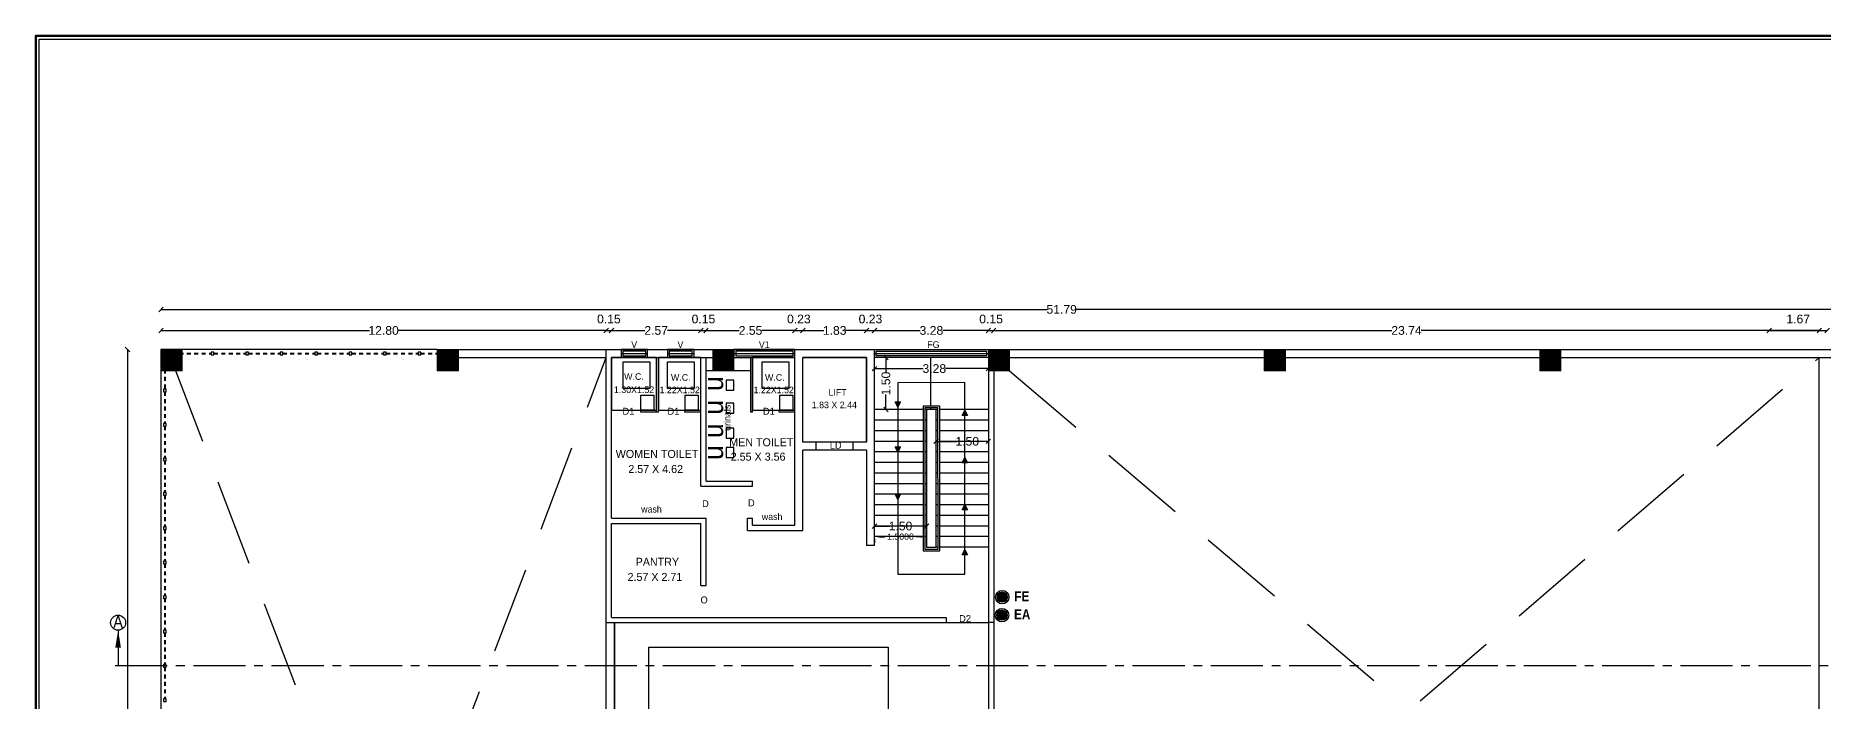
# Model space of a CAD drawing. Header units: metres. Extents: x 71870 to 72053, y 12512 to 13084.
# Drawn here: x 71907.3 to 71958.7, y 12898.6 to 12917.7 of the extents above; entities that cross this region are included whole.
import ezdxf

# ---------------------------------------------------------------- set-up
doc = ezdxf.new("R2010")
doc.units = ezdxf.units.M
doc.header["$MEASUREMENT"] = 0
for name, pattern in [('ACAD_ISO08W100', [36, 24, -3, 6, -3]), ('CENTER2', [1.125, 0.75, -0.125, 0.125, -0.125]), ('Dim Line', [0.375, 0.25, -0.125]), ('HIDDEN2', [0.1875, 0.125, -0.0625])]:
    doc.linetypes.add(name, pattern=pattern)
doc.layers.get('Defpoints').update_dxf_attribs({"color": 6, "lineweight": 0})
doc.layers.add('BLK_1_FLR_1_BLT_UP_AREA', color=52, linetype='Continuous', plot=False)
for name, color, linetype in [('BLK_1_FLR_1_EXIT_WIDTH_STAIR', 1, 'Continuous'), ('BLK_1_FLR_1_LIFT_1', 30, 'Continuous'), ('BLK_1_FLR_1_ROOM_1', 2, 'Continuous'), ('BLK_1_FLR_1_URINAL', 235, 'Continuous'), ('BLK_1_FLR_1_WASH', 55, 'Continuous'), ('BLK_1_FLR_1_WATER_CLOSET', 1, 'Continuous'), ('TOILET_VENTILATION', 6, 'Continuous')]:
    doc.layers.add(name, color=color, linetype=linetype)
doc.layers.add('BLK_1_FLR_1_ROOM_1_LIGHT_VENTILATION_1', color=2, linetype='Continuous', lineweight=0)
doc.layers.add('COL', color=1, linetype='Continuous', lineweight=18)
doc.styles.add('century Gothic', font='arial.ttf')
doc.styles.get("Standard").update_dxf_attribs({"font": 'arial.ttf'})
doc.styles.add('TITLE', font='GOTHIC.TTF')
doc.dimstyles.new('STAND', dxfattribs={"dimtxt": 0.25, "dimasz": 0.13, "dimexe": 0, "dimexo": 0, "dimgap": 0, "dimtad": 0, "dimzin": 0, "dimdsep": 46, "dimtxsty": 'century Gothic', "dimblk": 'OBLIQUE', "dimcen": 0.15, "dimse1": 1, "dimse2": 1, "dimclrd": 5, "dimclre": 7, "dimclrt": 5, "dimazin": 0, "dimtfac": 1, "dimtofl": 0, "dimtmove": 0, "dimatfit": 3, "dimfxl": 0, "dimtolj": 1, "dimtzin": 0, "dimlwd": -1, "dimlwe": -1, "dimarcsym": 0})
doc.dimstyles.get("Standard").update_dxf_attribs({"dimtxt": 0.18, "dimasz": 0.18, "dimexe": 0.18, "dimexo": 0.0625, "dimgap": 0.09, "dimtad": 0, "dimtih": 1, "dimtoh": 1, "dimdec": 4, "dimzin": 0, "dimdsep": 46, "dimtxsty": 'Standard', "dimcen": 0.09, "dimadec": 0, "dimazin": 0, "dimtfac": 1, "dimtdec": 4, "dimtofl": 0, "dimtmove": 0, "dimatfit": 3, "dimfxl": 0, "dimtolj": 1, "dimtzin": 0, "dimarcsym": 0})

# ---------------------------------------------------------------- blocks, each defined once
blk = doc.blocks.new('*U3')
at = {"layer": 'COL'}
h = blk.add_hatch(color=8, dxfattribs=at)
h.dxf.hatch_style = 1
h.paths.add_polyline_path([(2704.9, 761), (2704.9, 737), (2680.9, 737), (2680.9, 761)])
at = {"layer": 'COL', "ltscale": 0.02}
blk.add_lwpolyline([(2704.9, 761), (2704.9, 737), (2680.9, 737), (2680.9, 761)], close=True, dxfattribs=at)
blk = doc.blocks.new('_Oblique')
at = {"color": 0, "linetype": 'ByBlock', "lineweight": -2}
blk.add_line((-0.5, -0.5), (0.5, 0.5), dxfattribs=at)
blk = doc.blocks.new('*D54')
at = {"color": 5}
for p, q in [((71933.229, 12906.038), (71933.808, 12906.038)), ((71934.729, 12906.038), (71934.433, 12906.038))]:
    blk.add_line(p, q, dxfattribs=at)
at = {"layer": 'Defpoints', "color": 0, "lineweight": 25}
for p in [(71933.229, 12906.038), (71934.729, 12906.038), (71934.729, 12906.038)]:
    blk.add_point(p, dxfattribs=at)
at = {"color": 5, "xscale": 0.13, "yscale": 0.13, "zscale": 0.13, "rotation": 180}
blk.add_blockref('_Oblique', (71933.229, 12906.038), dxfattribs=at)
at = {"color": 5, "xscale": 0.13, "yscale": 0.13, "zscale": 0.13}
blk.add_blockref('_Oblique', (71934.729, 12906.038), dxfattribs=at)
at = {"color": 5, "insert": (71934.121, 12906.038), "char_height": 0.25, "attachment_point": 5, "style": 'century Gothic'}
blk.add_mtext('\\A1;1.50', dxfattribs=at)
blk = doc.blocks.new('*D55')
at = {"color": 5}
for p, q in [((71931.452, 12903.599), (71931.89, 12903.599)), ((71932.952, 12903.599), (71932.515, 12903.599))]:
    blk.add_line(p, q, dxfattribs=at)
at = {"layer": 'Defpoints', "color": 0, "lineweight": 25}
for p in [(71931.452, 12903.599), (71932.952, 12903.599), (71932.952, 12903.599)]:
    blk.add_point(p, dxfattribs=at)
at = {"color": 5, "xscale": 0.13, "yscale": 0.13, "zscale": 0.13, "rotation": 180}
blk.add_blockref('_Oblique', (71931.452, 12903.599), dxfattribs=at)
at = {"color": 5, "xscale": 0.13, "yscale": 0.13, "zscale": 0.13}
blk.add_blockref('_Oblique', (71932.952, 12903.599), dxfattribs=at)
at = {"color": 5, "insert": (71932.202, 12903.599), "char_height": 0.25, "attachment_point": 5, "style": 'century Gothic'}
blk.add_mtext('\\A1;1.50', dxfattribs=at)
blk = doc.blocks.new('*D56')
at = {"color": 5}
for p, q in [((71931.783, 12908.452), (71931.783, 12908.014)), ((71931.783, 12906.952), (71931.783, 12907.389))]:
    blk.add_line(p, q, dxfattribs=at)
at = {"layer": 'Defpoints', "color": 0, "lineweight": 25}
for p in [(71931.783, 12908.452), (71931.783, 12908.452), (71931.783, 12906.952)]:
    blk.add_point(p, dxfattribs=at)
at = {"color": 5, "xscale": 0.13, "yscale": 0.13, "zscale": 0.13}
for p, rotation in [((71931.783, 12908.452), 90), ((71931.783, 12906.952), 270)]:
    blk.add_blockref('_Oblique', p, dxfattribs=dict(at, rotation=rotation))
at = {"color": 5, "insert": (71931.783, 12907.702), "char_height": 0.25, "attachment_point": 5, "rotation": 90, "style": 'century Gothic'}
blk.add_mtext('\\A1;1.50', dxfattribs=at)
blk = doc.blocks.new('*D57')
at = {"color": 5}
for p, q in [((71931.452, 12908.131), (71932.849, 12908.131)), ((71934.729, 12908.131), (71933.499, 12908.131))]:
    blk.add_line(p, q, dxfattribs=at)
at = {"layer": 'Defpoints', "color": 0, "lineweight": 25}
for p in [(71931.452, 12908.135), (71934.729, 12908.131), (71934.729, 12908.071)]:
    blk.add_point(p, dxfattribs=at)
at = {"color": 5, "xscale": 0.13, "yscale": 0.13, "zscale": 0.13, "rotation": 180}
blk.add_blockref('_Oblique', (71931.452, 12908.131), dxfattribs=at)
at = {"color": 5, "xscale": 0.13, "yscale": 0.13, "zscale": 0.13}
blk.add_blockref('_Oblique', (71934.729, 12908.131), dxfattribs=at)
at = {"color": 5, "insert": (71933.174, 12908.131), "char_height": 0.25, "attachment_point": 5, "style": 'century Gothic'}
blk.add_mtext('\\A1;3.28', dxfattribs=at)
blk = doc.blocks.new('*D63')
at = {"color": 5}
for p, q in [((71910.94, 12909.228), (71916.932, 12909.228)), ((71923.742, 12909.228), (71917.751, 12909.228))]:
    blk.add_line(p, q, dxfattribs=at)
at = {"layer": 'Defpoints', "color": 0, "lineweight": 25}
for p in [(71923.742, 12909.228), (71910.94, 12908.681), (71923.742, 12908.452)]:
    blk.add_point(p, dxfattribs=at)
at = {"color": 5, "xscale": 0.13, "yscale": 0.13, "zscale": 0.13, "rotation": 180}
blk.add_blockref('_Oblique', (71910.94, 12909.228), dxfattribs=at)
at = {"color": 5, "xscale": 0.13, "yscale": 0.13, "zscale": 0.13}
blk.add_blockref('_Oblique', (71923.742, 12909.228), dxfattribs=at)
at = {"color": 5, "insert": (71917.341, 12909.228), "char_height": 0.25, "attachment_point": 5, "style": 'century Gothic'}
blk.add_mtext('\\A1;12.80', dxfattribs=at)
blk = doc.blocks.new('*D64')
at = {"color": 5}
blk.add_line((71923.742, 12909.228), (71923.894, 12909.228), dxfattribs=at)
at = {"layer": 'Defpoints', "color": 0, "lineweight": 25}
for p in [(71923.894, 12909.228), (71923.742, 12908.452), (71923.894, 12908.452)]:
    blk.add_point(p, dxfattribs=at)
at = {"color": 5, "xscale": 0.13, "yscale": 0.13, "zscale": 0.13, "rotation": 180}
blk.add_blockref('_Oblique', (71923.742, 12909.228), dxfattribs=at)
at = {"color": 5, "xscale": 0.13, "yscale": 0.13, "zscale": 0.13}
blk.add_blockref('_Oblique', (71923.894, 12909.228), dxfattribs=at)
at = {"color": 5, "insert": (71923.818, 12909.558), "char_height": 0.25, "attachment_point": 5, "style": 'century Gothic'}
blk.add_mtext('\\A1;0.15', dxfattribs=at)
blk = doc.blocks.new('*D65')
at = {"color": 5}
for p, q in [((71923.894, 12909.228), (71924.85, 12909.228)), ((71926.46, 12909.228), (71925.504, 12909.228))]:
    blk.add_line(p, q, dxfattribs=at)
at = {"layer": 'Defpoints', "color": 0, "lineweight": 25}
for p in [(71926.46, 12909.228), (71923.894, 12908.452), (71926.46, 12908.452)]:
    blk.add_point(p, dxfattribs=at)
at = {"color": 5, "xscale": 0.13, "yscale": 0.13, "zscale": 0.13, "rotation": 180}
blk.add_blockref('_Oblique', (71923.894, 12909.228), dxfattribs=at)
at = {"color": 5, "xscale": 0.13, "yscale": 0.13, "zscale": 0.13}
blk.add_blockref('_Oblique', (71926.46, 12909.228), dxfattribs=at)
at = {"color": 5, "insert": (71925.177, 12909.228), "char_height": 0.25, "attachment_point": 5, "style": 'century Gothic'}
blk.add_mtext('\\A1;2.57', dxfattribs=at)
blk = doc.blocks.new('*D66')
at = {"color": 5}
blk.add_line((71926.46, 12909.228), (71926.612, 12909.228), dxfattribs=at)
at = {"layer": 'Defpoints', "color": 0, "lineweight": 25}
for p in [(71926.612, 12909.228), (71926.46, 12908.452), (71926.612, 12908.452)]:
    blk.add_point(p, dxfattribs=at)
at = {"color": 5, "xscale": 0.13, "yscale": 0.13, "zscale": 0.13, "rotation": 180}
blk.add_blockref('_Oblique', (71926.46, 12909.228), dxfattribs=at)
at = {"color": 5, "xscale": 0.13, "yscale": 0.13, "zscale": 0.13}
blk.add_blockref('_Oblique', (71926.612, 12909.228), dxfattribs=at)
at = {"color": 5, "insert": (71926.536, 12909.558), "char_height": 0.25, "attachment_point": 5, "style": 'century Gothic'}
blk.add_mtext('\\A1;0.15', dxfattribs=at)
blk = doc.blocks.new('*D67')
at = {"color": 5}
for p, q in [((71926.612, 12909.228), (71927.561, 12909.228)), ((71929.166, 12909.228), (71928.217, 12909.228))]:
    blk.add_line(p, q, dxfattribs=at)
at = {"layer": 'Defpoints', "color": 0, "lineweight": 25}
for p in [(71929.166, 12909.228), (71926.612, 12908.452), (71929.166, 12908.452)]:
    blk.add_point(p, dxfattribs=at)
at = {"color": 5, "xscale": 0.13, "yscale": 0.13, "zscale": 0.13, "rotation": 180}
blk.add_blockref('_Oblique', (71926.612, 12909.228), dxfattribs=at)
at = {"color": 5, "xscale": 0.13, "yscale": 0.13, "zscale": 0.13}
blk.add_blockref('_Oblique', (71929.166, 12909.228), dxfattribs=at)
at = {"color": 5, "insert": (71927.889, 12909.228), "char_height": 0.25, "attachment_point": 5, "style": 'century Gothic'}
blk.add_mtext('\\A1;2.55', dxfattribs=at)
blk = doc.blocks.new('*D68')
at = {"color": 5}
blk.add_line((71929.166, 12909.228), (71929.395, 12909.228), dxfattribs=at)
at = {"layer": 'Defpoints', "color": 0, "lineweight": 25}
for p in [(71929.395, 12909.228), (71929.166, 12908.452), (71929.395, 12908.452)]:
    blk.add_point(p, dxfattribs=at)
at = {"color": 5, "xscale": 0.13, "yscale": 0.13, "zscale": 0.13, "rotation": 180}
blk.add_blockref('_Oblique', (71929.166, 12909.228), dxfattribs=at)
at = {"color": 5, "xscale": 0.13, "yscale": 0.13, "zscale": 0.13}
blk.add_blockref('_Oblique', (71929.395, 12909.228), dxfattribs=at)
at = {"color": 5, "insert": (71929.28, 12909.558), "char_height": 0.25, "attachment_point": 5, "style": 'century Gothic'}
blk.add_mtext('\\A1;0.23', dxfattribs=at)
blk = doc.blocks.new('*D69')
at = {"color": 5}
for p, q in [((71929.395, 12909.228), (71929.996, 12909.228)), ((71931.224, 12909.228), (71930.622, 12909.228))]:
    blk.add_line(p, q, dxfattribs=at)
at = {"layer": 'Defpoints', "color": 0, "lineweight": 25}
for p in [(71931.224, 12909.228), (71929.395, 12908.452), (71931.224, 12908.452)]:
    blk.add_point(p, dxfattribs=at)
at = {"color": 5, "xscale": 0.13, "yscale": 0.13, "zscale": 0.13, "rotation": 180}
blk.add_blockref('_Oblique', (71929.395, 12909.228), dxfattribs=at)
at = {"color": 5, "xscale": 0.13, "yscale": 0.13, "zscale": 0.13}
blk.add_blockref('_Oblique', (71931.224, 12909.228), dxfattribs=at)
at = {"color": 5, "insert": (71930.309, 12909.228), "char_height": 0.25, "attachment_point": 5, "style": 'century Gothic'}
blk.add_mtext('\\A1;1.83', dxfattribs=at)
blk = doc.blocks.new('*D70')
at = {"color": 5}
blk.add_line((71931.224, 12909.228), (71931.452, 12909.228), dxfattribs=at)
at = {"layer": 'Defpoints', "color": 0, "lineweight": 25}
for p in [(71931.452, 12909.228), (71931.224, 12908.452), (71931.452, 12908.452)]:
    blk.add_point(p, dxfattribs=at)
at = {"color": 5, "xscale": 0.13, "yscale": 0.13, "zscale": 0.13, "rotation": 180}
blk.add_blockref('_Oblique', (71931.224, 12909.228), dxfattribs=at)
at = {"color": 5, "xscale": 0.13, "yscale": 0.13, "zscale": 0.13}
blk.add_blockref('_Oblique', (71931.452, 12909.228), dxfattribs=at)
at = {"color": 5, "insert": (71931.338, 12909.558), "char_height": 0.25, "attachment_point": 5, "style": 'century Gothic'}
blk.add_mtext('\\A1;0.23', dxfattribs=at)
blk = doc.blocks.new('*D71')
at = {"color": 5}
for p, q in [((71931.452, 12909.228), (71932.766, 12909.228)), ((71934.729, 12909.228), (71933.415, 12909.228))]:
    blk.add_line(p, q, dxfattribs=at)
at = {"layer": 'Defpoints', "color": 0, "lineweight": 25}
for p in [(71934.729, 12909.228), (71934.729, 12908.681), (71931.452, 12908.452)]:
    blk.add_point(p, dxfattribs=at)
at = {"color": 5, "xscale": 0.13, "yscale": 0.13, "zscale": 0.13, "rotation": 180}
blk.add_blockref('_Oblique', (71931.452, 12909.228), dxfattribs=at)
at = {"color": 5, "xscale": 0.13, "yscale": 0.13, "zscale": 0.13}
blk.add_blockref('_Oblique', (71934.729, 12909.228), dxfattribs=at)
at = {"color": 5, "insert": (71933.09, 12909.228), "char_height": 0.25, "attachment_point": 5, "style": 'century Gothic'}
blk.add_mtext('\\A1;3.28', dxfattribs=at)
blk = doc.blocks.new('*D72')
at = {"color": 5}
blk.add_line((71934.729, 12909.228), (71934.881, 12909.228), dxfattribs=at)
at = {"layer": 'Defpoints', "color": 0, "lineweight": 25}
for p in [(71934.881, 12909.228), (71934.729, 12908.681), (71934.881, 12908.071)]:
    blk.add_point(p, dxfattribs=at)
at = {"color": 5, "xscale": 0.13, "yscale": 0.13, "zscale": 0.13, "rotation": 180}
blk.add_blockref('_Oblique', (71934.729, 12909.228), dxfattribs=at)
at = {"color": 5, "xscale": 0.13, "yscale": 0.13, "zscale": 0.13}
blk.add_blockref('_Oblique', (71934.881, 12909.228), dxfattribs=at)
at = {"color": 5, "insert": (71934.805, 12909.558), "char_height": 0.25, "attachment_point": 5, "style": 'century Gothic'}
blk.add_mtext('\\A1;0.15', dxfattribs=at)
blk = doc.blocks.new('*D73')
at = {"color": 5}
for p, q in [((71934.881, 12909.228), (71946.325, 12909.228)), ((71958.616, 12909.228), (71947.172, 12909.228))]:
    blk.add_line(p, q, dxfattribs=at)
at = {"layer": 'Defpoints', "color": 0, "lineweight": 25}
for p in [(71958.616, 12909.228), (71958.616, 12908.452), (71934.881, 12908.071)]:
    blk.add_point(p, dxfattribs=at)
at = {"color": 5, "xscale": 0.13, "yscale": 0.13, "zscale": 0.13, "rotation": 180}
blk.add_blockref('_Oblique', (71934.881, 12909.228), dxfattribs=at)
at = {"color": 5, "xscale": 0.13, "yscale": 0.13, "zscale": 0.13}
blk.add_blockref('_Oblique', (71958.616, 12909.228), dxfattribs=at)
at = {"color": 5, "insert": (71946.749, 12909.228), "char_height": 0.25, "attachment_point": 5, "style": 'century Gothic'}
blk.add_mtext('\\A1;23.74', dxfattribs=at)
blk = doc.blocks.new('*D74')
at = {"color": 5}
blk.add_line((71957.176, 12909.228), (71958.845, 12909.228), dxfattribs=at)
at = {"layer": 'Defpoints', "color": 0, "lineweight": 25}
for p in [(71958.845, 12909.228), (71957.176, 12908.452), (71958.845, 12908.452)]:
    blk.add_point(p, dxfattribs=at)
at = {"color": 5, "xscale": 0.13, "yscale": 0.13, "zscale": 0.13, "rotation": 180}
blk.add_blockref('_Oblique', (71957.176, 12909.228), dxfattribs=at)
at = {"color": 5, "xscale": 0.13, "yscale": 0.13, "zscale": 0.13}
blk.add_blockref('_Oblique', (71958.845, 12909.228), dxfattribs=at)
at = {"color": 5, "insert": (71958.011, 12909.558), "char_height": 0.25, "attachment_point": 5, "style": 'century Gothic'}
blk.add_mtext('\\A1;1.67', dxfattribs=at)
blk = doc.blocks.new('*D77')
at = {"color": 5}
for p, q in [((71910.94, 12909.834), (71936.414, 12909.834)), ((71962.731, 12909.834), (71937.258, 12909.834))]:
    blk.add_line(p, q, dxfattribs=at)
at = {"layer": 'Defpoints', "color": 0, "lineweight": 25}
for p in [(71962.731, 12909.834), (71910.94, 12908.681), (71962.731, 12908.681)]:
    blk.add_point(p, dxfattribs=at)
at = {"color": 5, "xscale": 0.13, "yscale": 0.13, "zscale": 0.13, "rotation": 180}
blk.add_blockref('_Oblique', (71910.94, 12909.834), dxfattribs=at)
at = {"color": 5, "xscale": 0.13, "yscale": 0.13, "zscale": 0.13}
blk.add_blockref('_Oblique', (71962.731, 12909.834), dxfattribs=at)
at = {"color": 5, "insert": (71936.836, 12909.834), "char_height": 0.25, "attachment_point": 5, "style": 'century Gothic'}
blk.add_mtext('\\A1;51.79', dxfattribs=at)
blk = doc.blocks.new('*D78')
at = {"color": 5}
for p, q in [((71909.977, 12908.681), (71909.977, 12892.338)), ((71909.977, 12875.153), (71909.977, 12891.495))]:
    blk.add_line(p, q, dxfattribs=at)
at = {"layer": 'Defpoints', "color": 0, "lineweight": 25}
for p in [(71909.977, 12908.681), (71910.94, 12908.681), (71910.94, 12875.153)]:
    blk.add_point(p, dxfattribs=at)
at = {"color": 5, "xscale": 0.13, "yscale": 0.13, "zscale": 0.13}
for p, rotation in [((71909.977, 12908.681), 90), ((71909.977, 12875.153), 270)]:
    blk.add_blockref('_Oblique', p, dxfattribs=dict(at, rotation=rotation))
at = {"color": 5, "lineweight": 25, "insert": (71909.977, 12891.917), "char_height": 0.25, "attachment_point": 5, "rotation": 90, "style": 'century Gothic'}
blk.add_mtext('\\A1;33.53', dxfattribs=at)
blk = doc.blocks.new('*D302')
at = {"layer": 'BLK_1_FLR_1_EXIT_WIDTH_STAIR', "color": 0, "lineweight": -2}
for p, q in [((71931.452, 12903.232), (71931.452, 12903.114)), ((71931.632, 12903.294), (71931.747, 12903.294)), ((71932.772, 12903.294), (71932.657, 12903.294)), ((71932.952, 12903.232), (71932.952, 12903.114))]:
    blk.add_line(p, q, dxfattribs=at)
at = {"layer": 'BLK_1_FLR_1_EXIT_WIDTH_STAIR', "color": 0, "lineweight": 25}
for points in [[(71931.632, 12903.324), (71931.632, 12903.264), (71931.452, 12903.294)], [(71932.772, 12903.324), (71932.772, 12903.264), (71932.952, 12903.294)]]:
    blk.add_solid(points, dxfattribs=at)
at = {"layer": 'Defpoints', "color": 0, "lineweight": 25}
for p in [(71931.452, 12903.294), (71932.952, 12903.294), (71932.952, 12903.294)]:
    blk.add_point(p, dxfattribs=at)
at = {"layer": 'BLK_1_FLR_1_EXIT_WIDTH_STAIR', "color": 0, "insert": (71932.202, 12903.294), "char_height": 0.18, "attachment_point": 5}
blk.add_mtext('\\A1;1.5000', dxfattribs=at)

msp = doc.modelspace()

# ---------------------------------------------------------------- hatches: boundary and pattern name
h = msp.add_hatch(color=252)
h.dxf.hatch_style = 1
h.paths.add_polyline_path([(71932.04923, 12907.17469), (71932.20163, 12907.17469), (71932.12543, 12907.02229)])
h = msp.add_hatch(color=252)
h.dxf.hatch_style = 1
h.paths.add_polyline_path([(71934.13187, 12906.77996), (71933.97947, 12906.77996), (71934.05567, 12906.93236)])
h = msp.add_hatch(color=252)
h.dxf.hatch_style = 1
h.paths.add_polyline_path([(71932.04923, 12905.87929), (71932.20163, 12905.87929), (71932.12543, 12905.72689)])
h = msp.add_hatch(color=252)
h.dxf.hatch_style = 1
h.paths.add_polyline_path([(71934.13169, 12905.42141), (71933.97929, 12905.42141), (71934.05549, 12905.57381)])
h = msp.add_hatch(color=252)
h.dxf.hatch_style = 1
h.paths.add_polyline_path([(71932.04923, 12904.52039), (71932.20163, 12904.52039), (71932.12543, 12904.36799)])
h = msp.add_hatch(color=252)
h.dxf.hatch_style = 1
h.paths.add_polyline_path([(71934.13169, 12904.06251), (71933.97929, 12904.06251), (71934.05549, 12904.21491)])
h = msp.add_hatch(color=252)
h.dxf.hatch_style = 1
h.paths.add_polyline_path([(71934.13169, 12902.76711), (71933.97929, 12902.76711), (71934.05549, 12902.91951)])
at = {"lineweight": 25}
h = msp.add_hatch(color=33, dxfattribs=at)
h.dxf.hatch_style = 1
h.paths.add_polyline_path([(71935.27495, 12901.55379, 1), (71934.97774, 12901.55379, 1)])
h = msp.add_hatch(color=33, dxfattribs=at)
h.dxf.hatch_style = 1
h.paths.add_polyline_path([(71935.26809, 12901.03581, 1), (71934.97088, 12901.03581, 1)])

# ---------------------------------------------------------------- linework, layer by layer
at = {"ltscale": 100}
for p, q in [((71918.88282, 12908.68061), (71910.94044, 12908.68061)), ((71910.94044, 12908.68061), (71910.94044, 12875.15264)), ((71933.06974, 12907.05362), (71933.06972, 12908.45197)), ((71932.85056, 12906.95197), (71931.45215, 12906.95195)), ((71932.85056, 12906.64717), (71931.45215, 12906.64715)), ((71932.95216, 12906.95197), (71932.90136, 12906.95197)), ((71932.95216, 12906.64717), (71932.90136, 12906.64717)), ((71933.06974, 12906.952), (71933.06974, 12907.00282)), ((71933.27965, 12906.95198), (71933.22885, 12906.95197)), ((71933.27968, 12906.64718), (71933.22888, 12906.64717)), ((71934.72885, 12906.952), (71933.33045, 12906.95198)), ((71934.72885, 12906.6472), (71933.33048, 12906.64718)), ((71932.85056, 12906.34237), (71931.45215, 12906.34235)), ((71932.95216, 12906.34237), (71932.90136, 12906.34237)), ((71933.27971, 12906.34238), (71933.22891, 12906.34237)), ((71934.72885, 12906.3424), (71933.33051, 12906.34238)), ((71930.84468, 12905.78496), (71929.77359, 12905.78496)), ((71932.85056, 12906.03757), (71931.45215, 12906.03755)), ((71932.85055, 12905.73277), (71931.45215, 12905.73275)), ((71932.95215, 12905.73277), (71932.90135, 12905.73277)), ((71932.95216, 12906.03757), (71932.90136, 12906.03757)), ((71933.27974, 12906.03758), (71933.22894, 12906.03757)), ((71933.27978, 12905.73278), (71933.22898, 12905.73277)), ((71934.72885, 12906.0376), (71933.33054, 12906.03758)), ((71934.72885, 12905.7328), (71933.33058, 12905.73278)), ((71932.85055, 12905.42797), (71931.45215, 12905.42795)), ((71932.85055, 12905.12317), (71931.45215, 12905.12315)), ((71932.95215, 12905.42797), (71932.90135, 12905.42797)), ((71932.95215, 12905.12317), (71932.90135, 12905.12317)), ((71933.27981, 12905.42798), (71933.22901, 12905.42797)), ((71933.27984, 12905.12318), (71933.22904, 12905.12317)), ((71934.72885, 12905.428), (71933.33061, 12905.42798)), ((71934.72885, 12905.1232), (71933.33064, 12905.12318)), ((71932.85055, 12904.81837), (71931.45215, 12904.81835)), ((71932.85055, 12904.51357), (71931.45215, 12904.51355)), ((71932.95215, 12904.81837), (71932.90135, 12904.81837)), ((71932.95215, 12904.51357), (71932.90135, 12904.51357)), ((71933.27987, 12904.81838), (71933.22907, 12904.81837)), ((71933.27991, 12904.51358), (71933.22911, 12904.51357)), ((71934.72885, 12904.8184), (71933.33067, 12904.81838)), ((71934.72885, 12904.5136), (71933.33071, 12904.51358)), ((71932.85055, 12904.20877), (71931.45215, 12904.20875)), ((71932.95215, 12904.20877), (71932.90135, 12904.20877)), ((71933.27994, 12904.20878), (71933.22914, 12904.20877)), ((71934.72885, 12904.2088), (71933.33074, 12904.20878)), ((71932.85055, 12903.90397), (71931.45215, 12903.90395)), ((71932.85055, 12903.59917), (71931.45215, 12903.59915)), ((71932.95215, 12903.90397), (71932.90135, 12903.90397)), ((71932.95215, 12903.59917), (71932.90135, 12903.59917)), ((71933.27997, 12903.90398), (71933.22917, 12903.90397)), ((71933.28, 12903.59918), (71933.2292, 12903.59917)), ((71934.72885, 12903.904), (71933.33077, 12903.90398)), ((71934.72885, 12903.5992), (71933.3308, 12903.59918)), ((71932.85055, 12903.29437), (71931.45215, 12903.29435)), ((71932.95215, 12903.29437), (71932.90135, 12903.29437)), ((71933.28004, 12903.29438), (71933.22924, 12903.29437)), ((71933.28007, 12902.98958), (71933.22927, 12902.98957)), ((71934.72885, 12903.2944), (71933.33084, 12903.29438)), ((71934.72886, 12902.9896), (71933.33087, 12902.98958))]:
    msp.add_line(p, q, dxfattribs=at)
for p, q in [((71919.49242, 12908.68061), (71968.47143, 12908.68057)), ((71923.74204, 12900.8193), (71923.74204, 12908.68061)), ((71919.49242, 12908.45201), (71923.74204, 12908.45201)), ((71923.74204, 12875.15264), (71923.74204, 12908.45201)), ((71923.89444, 12908.45201), (71926.80398, 12908.45198)), ((71923.89444, 12903.8292), (71923.89444, 12908.45201)), ((71925.18984, 12906.87722), (71925.18984, 12908.45201)), ((71925.24064, 12906.87722), (71925.24064, 12908.45201)), ((71926.45984, 12904.74358), (71926.45984, 12908.45201)), ((71926.61224, 12904.89598), (71926.61224, 12908.45201)), ((71927.41358, 12908.45198), (71929.16614, 12908.45196)), ((71927.89614, 12906.87717), (71927.89614, 12908.45196)), ((71927.94694, 12906.87717), (71927.94694, 12908.45196)), ((71929.16614, 12903.62599), (71929.16614, 12908.45196)), ((71929.39474, 12906.01356), (71929.39474, 12908.45196)), ((71931.22355, 12908.45196), (71929.39474, 12908.45196)), ((71931.22355, 12906.01356), (71931.22355, 12908.45196)), ((71934.72877, 12908.45203), (71931.45215, 12908.45198)), ((71931.45216, 12903.04178), (71931.45215, 12908.45198)), ((71935.33837, 12908.452), (71968.47143, 12908.45197)), ((71958.61624, 12875.38123), (71958.61624, 12908.45198)), ((71926.61224, 12908.07702), (71927.89614, 12908.07702)), ((71934.72874, 12908.071), (71934.72949, 12900.8193)), ((71934.72874, 12908.071), (71934.73084, 12887.76971)), ((71934.88114, 12908.07102), (71934.88189, 12900.8193)), ((71934.88114, 12908.07102), (71934.88322, 12887.99831)), ((71925.18984, 12906.92802), (71924.73264, 12906.92802)), ((71924.73264, 12906.87722), (71924.73264, 12906.92802)), ((71925.18984, 12906.87722), (71924.73264, 12906.87722)), ((71925.24064, 12906.87722), (71925.18984, 12906.87722)), ((71926.45984, 12906.92802), (71926.00264, 12906.92802)), ((71926.00264, 12906.87722), (71926.00264, 12906.92802)), ((71926.45984, 12906.87722), (71926.00264, 12906.87722)), ((71927.94694, 12906.87717), (71927.89614, 12906.87717)), ((71929.16614, 12906.92797), (71928.70894, 12906.92797)), ((71928.70894, 12906.87717), (71928.70894, 12906.92797)), ((71929.16614, 12906.87717), (71928.70894, 12906.87717)), ((71931.22354, 12906.62313), (71931.22354, 12906.01356)), ((71929.77359, 12906.01356), (71929.39474, 12906.01356)), ((71929.39474, 12903.47359), (71929.39474, 12905.78496)), ((71931.22355, 12905.78496), (71929.39474, 12905.78496)), ((71929.77359, 12905.78496), (71929.39474, 12905.78496)), ((71929.61907, 12905.78495), (71929.61905, 12905.78495)), ((71929.61907, 12905.78496), (71929.61907, 12905.78495)), ((71929.77359, 12905.78496), (71929.77359, 12906.01356)), ((71931.22355, 12906.01356), (71930.84468, 12906.01356)), ((71930.84468, 12905.78496), (71930.84468, 12906.01356)), ((71931.22355, 12905.78496), (71930.84468, 12905.78496)), ((71931.22354, 12905.78496), (71931.22356, 12903.04178)), ((71926.45984, 12904.74358), (71927.94696, 12904.74357)), ((71926.56554, 12904.7436), (71926.71794, 12904.7436)), ((71926.61224, 12904.89598), (71927.94695, 12904.89597)), ((71927.94696, 12904.74357), (71927.94695, 12904.89597)), ((71923.89444, 12903.8292), (71926.61224, 12903.8292)), ((71923.89444, 12900.9717), (71923.89444, 12903.6768)), ((71923.89444, 12903.6768), (71926.45984, 12903.6768)), ((71926.45984, 12901.8861), (71926.45984, 12903.6768)), ((71926.61224, 12901.8861), (71926.61224, 12903.8292)), ((71927.79886, 12903.82915), (71927.95126, 12903.82915)), ((71927.79886, 12903.47359), (71927.79886, 12903.82915)), ((71927.95126, 12903.62599), (71927.95126, 12903.82915)), ((71927.95126, 12903.62599), (71929.16614, 12903.62599)), ((71927.79886, 12903.47359), (71929.39474, 12903.47359)), ((71931.45216, 12903.04178), (71931.22356, 12903.04178)), ((71926.45984, 12901.8861), (71926.61224, 12901.8861)), ((71923.89444, 12900.9717), (71933.51027, 12900.9717)), ((71933.51027, 12900.9717), (71933.51029, 12900.81917)), ((71923.74204, 12900.8193), (71933.51029, 12900.8193)), ((71923.97491, 12900.8193), (71923.97491, 12875.45745)), ((71934.88189, 12900.8193), (71934.72949, 12900.81928))]:
    msp.add_line(p, q)
at = {"linetype": 'HIDDEN2', "ltscale": 0.9}
for p, q in [((71911.04204, 12908.52821), (71911.04204, 12907.53761)), ((71911.06109, 12908.52821), (71911.06109, 12907.53761)), ((71911.39764, 12908.57266), (71911.09284, 12908.57266)), ((71911.39764, 12908.55361), (71911.09284, 12908.55361)), ((71911.47397, 12908.57266), (71912.38837, 12908.57266)), ((71911.47397, 12908.55361), (71912.38837, 12908.55361)), ((71912.46457, 12908.57266), (71913.37897, 12908.57266)), ((71912.46457, 12908.55361), (71913.37897, 12908.55361)), ((71913.45517, 12908.57266), (71914.36957, 12908.57266)), ((71913.45517, 12908.55361), (71914.36957, 12908.55361)), ((71914.44577, 12908.57266), (71915.36017, 12908.57266)), ((71914.44577, 12908.55361), (71915.36017, 12908.55361)), ((71915.43637, 12908.57266), (71916.35077, 12908.57266)), ((71915.43637, 12908.55361), (71916.35077, 12908.55361)), ((71916.42697, 12908.57266), (71917.34137, 12908.57266)), ((71916.42697, 12908.55361), (71917.34137, 12908.55361)), ((71917.41757, 12908.57266), (71918.33197, 12908.57266)), ((71917.41757, 12908.55361), (71918.33197, 12908.55361)), ((71918.40817, 12908.57266), (71918.88282, 12908.57266)), ((71918.40817, 12908.55361), (71918.88282, 12908.55361)), ((71911.04204, 12907.46141), (71911.04204, 12906.54701)), ((71911.06109, 12907.46141), (71911.06109, 12906.54701)), ((71911.04204, 12906.47081), (71911.04204, 12905.55641)), ((71911.06109, 12906.47081), (71911.06109, 12905.55641)), ((71911.04204, 12905.48021), (71911.04204, 12904.56581)), ((71911.06109, 12905.48021), (71911.06109, 12904.56581)), ((71911.04204, 12904.48961), (71911.04204, 12903.57521)), ((71911.06109, 12904.48961), (71911.06109, 12903.57521)), ((71911.04204, 12903.49901), (71911.04204, 12902.58461)), ((71911.06109, 12903.49901), (71911.06109, 12902.58461)), ((71911.04204, 12902.50841), (71911.04204, 12901.59401)), ((71911.06109, 12902.50841), (71911.06109, 12901.59401)), ((71911.04204, 12901.51781), (71911.04204, 12900.60341)), ((71911.06109, 12901.51781), (71911.06109, 12900.60341)), ((71911.04204, 12900.52721), (71911.04204, 12899.61281)), ((71911.06109, 12900.52721), (71911.06109, 12899.61281)), ((71911.04204, 12899.53661), (71911.04204, 12898.62221)), ((71911.06109, 12899.53661), (71911.06109, 12898.62221))]:
    msp.add_line(p, q, dxfattribs=at)
at = {"lineweight": 80}
msp.add_lwpolyline([(71907.3407, 12861.85422), (71907.3407, 12917.71248), (71986.22983, 12917.71248), (71986.22983, 12861.85422)], close=True, dxfattribs=at)
at = {"lineweight": 25}
msp.add_lwpolyline([(71907.44086, 12861.95438), (71907.44086, 12917.61232), (71986.12966, 12917.61232), (71986.12966, 12861.95438)], close=True, dxfattribs=at)
at = {"color": 6}
for points in [[(71924.9316, 12908.45197), (71924.9316, 12908.68058), (71924.1696, 12908.68058), (71924.1696, 12908.45198)], [(71924.8816, 12908.50197), (71924.8816, 12908.63058), (71924.2196, 12908.63058), (71924.2196, 12908.50198)], [(71926.26665, 12908.45196), (71926.26665, 12908.68057), (71925.50465, 12908.68057), (71925.50465, 12908.45197)], [(71926.21665, 12908.50196), (71926.21665, 12908.63057), (71925.55465, 12908.63057), (71925.55465, 12908.50197)], [(71929.16614, 12908.45195), (71929.16614, 12908.68056), (71927.41358, 12908.68058), (71927.41358, 12908.45198)], [(71929.11614, 12908.50195), (71929.11614, 12908.63056), (71927.46358, 12908.63058), (71927.46358, 12908.50198)], [(71931.45215, 12908.68058), (71934.72877, 12908.68058), (71934.72877, 12908.452), (71931.45215, 12908.452)], [(71931.50215, 12908.63058), (71934.67877, 12908.63058), (71934.67877, 12908.502), (71931.50215, 12908.502)]]:
    msp.add_lwpolyline(points, close=True, dxfattribs=at)
for points in [[(71911.01664, 12908.52821), (71911.09284, 12908.52821), (71911.09284, 12908.60441), (71911.01664, 12908.60441)], [(71911.39777, 12908.52821), (71911.47397, 12908.52821), (71911.47397, 12908.60441), (71911.39777, 12908.60441)], [(71912.46457, 12908.52821), (71912.46457, 12908.60441), (71912.38837, 12908.60441), (71912.38837, 12908.52821)], [(71913.45517, 12908.52821), (71913.45517, 12908.60441), (71913.37897, 12908.60441), (71913.37897, 12908.52821)], [(71914.44577, 12908.52821), (71914.44577, 12908.60441), (71914.36957, 12908.60441), (71914.36957, 12908.52821)], [(71915.43637, 12908.52821), (71915.43637, 12908.60441), (71915.36017, 12908.60441), (71915.36017, 12908.52821)], [(71916.42697, 12908.52821), (71916.42697, 12908.60441), (71916.35077, 12908.60441), (71916.35077, 12908.52821)], [(71917.41757, 12908.52821), (71917.41757, 12908.60441), (71917.34137, 12908.60441), (71917.34137, 12908.52821)], [(71918.40817, 12908.52821), (71918.40817, 12908.60441), (71918.33197, 12908.60441), (71918.33197, 12908.52821)], [(71911.01664, 12907.46141), (71911.09284, 12907.46141), (71911.09284, 12907.53761), (71911.01664, 12907.53761)], [(71911.01664, 12906.47081), (71911.09284, 12906.47081), (71911.09284, 12906.54701), (71911.01664, 12906.54701)], [(71911.01664, 12905.48021), (71911.09284, 12905.48021), (71911.09284, 12905.55641), (71911.01664, 12905.55641)], [(71911.01664, 12904.48961), (71911.09284, 12904.48961), (71911.09284, 12904.56581), (71911.01664, 12904.56581)], [(71911.01664, 12903.49901), (71911.09284, 12903.49901), (71911.09284, 12903.57521), (71911.01664, 12903.57521)], [(71911.01664, 12902.50841), (71911.09284, 12902.50841), (71911.09284, 12902.58461), (71911.01664, 12902.58461)], [(71911.01664, 12901.51781), (71911.09284, 12901.51781), (71911.09284, 12901.59401), (71911.01664, 12901.59401)], [(71911.01664, 12900.52721), (71911.09284, 12900.52721), (71911.09284, 12900.60341), (71911.01664, 12900.60341)], [(71911.01664, 12899.53661), (71911.09284, 12899.53661), (71911.09284, 12899.61281), (71911.01664, 12899.61281)], [(71911.01664, 12898.54601), (71911.09284, 12898.54601), (71911.09284, 12898.62221), (71911.01664, 12898.62221)]]:
    msp.add_lwpolyline(points, close=True)
at = {"linetype": 'Dim Line', "ltscale": 10}
for points in [[(71911.24524, 12875.45741), (71923.74204, 12908.45201)], [(71911.24524, 12908.37581), (71923.74204, 12875.45745)], [(71947.14544, 12898.56618), (71958.61624, 12908.45198)], [(71935.33838, 12908.07101), (71946.49675, 12898.56618)]]:
    msp.add_lwpolyline(points, dxfattribs=at)
at = {"color": 6}
for points in [[(71924.1696, 12908.56628), (71924.9316, 12908.56628)], [(71925.50465, 12908.56627), (71926.26665, 12908.56627)], [(71927.41358, 12908.56628), (71929.16614, 12908.56626)], [(71931.45215, 12908.56626), (71934.72877, 12908.56626)]]:
    msp.add_lwpolyline(points, dxfattribs=at)
at = {"linetype": 'ACAD_ISO08W100'}
msp.add_lwpolyline([(71934.05548, 12907.72661), (71932.12545, 12907.7264), (71932.12543, 12902.21499), (71934.05606, 12902.21519)], close=True, dxfattribs=at)
at = {"color": 252}
for points in [[(71932.04923, 12907.17469), (71932.20163, 12907.17469), (71932.12543, 12907.02229)], [(71934.13187, 12906.77996), (71933.97947, 12906.77996), (71934.05567, 12906.93236)], [(71932.04923, 12905.87929), (71932.20163, 12905.87929), (71932.12543, 12905.72689)], [(71934.13169, 12905.42141), (71933.97929, 12905.42141), (71934.05549, 12905.57381)], [(71932.04923, 12904.52039), (71932.20163, 12904.52039), (71932.12543, 12904.36799)], [(71934.13169, 12904.06251), (71933.97929, 12904.06251), (71934.05549, 12904.21491)], [(71934.13169, 12902.76711), (71933.97929, 12902.76711), (71934.05549, 12902.91951)]]:
    msp.add_lwpolyline(points, close=True, dxfattribs=at)
at = {"ltscale": 100}
for points in [[(71933.33044, 12907.05362), (71932.85056, 12907.05356), (71932.85055, 12902.88796), (71933.33088, 12902.88802)], [(71933.27964, 12907.00282), (71932.90136, 12907.00277), (71932.90135, 12902.93877), (71933.28007, 12902.93882)], [(71933.22885, 12906.95201), (71932.95216, 12906.95197), (71932.95215, 12902.98957), (71933.22927, 12902.98961)]]:
    msp.add_lwpolyline(points, close=True, dxfattribs=at)
at = {"color": 1, "linetype": 'CENTER2', "lineweight": 25, "ltscale": 2}
msp.add_lwpolyline([(71909.62278, 12899.58531), (71973.70233, 12899.58531)], dxfattribs=at)
at = {"color": 33, "lineweight": 25}
for centre, radius in [((71935.12634, 12901.55379), 0.1938), ((71935.12634, 12901.55379), 0.14861), ((71935.11949, 12901.03581), 0.1938), ((71935.11949, 12901.03581), 0.14861)]:
    msp.add_circle(centre, radius, dxfattribs=at)
at = {"color": 1, "linetype": 'Continuous', "lineweight": 25, "ltscale": 2}
msp.add_circle((71909.70918, 12900.81908), 0.21596, dxfattribs=at)
at = {"layer": 'BLK_1_FLR_1_BLT_UP_AREA', "color": 52, "lineweight": 25}
msp.add_lwpolyline([(71923.74204, 12875.15263), (71923.74206, 12908.68064), (71934.88114, 12908.68064), (71934.88322, 12887.99831), (71950.81047, 12887.99831), (71950.81047, 12875.14661), (71923.74204, 12875.15262)], close=True, dxfattribs=at)
at = {"layer": 'BLK_1_FLR_1_LIFT_1', "color": 30, "lineweight": 25}
msp.add_lwpolyline([(71929.39474, 12908.45193), (71931.22355, 12908.45193), (71931.22355, 12906.01353), (71929.39474, 12906.01353)], close=True, dxfattribs=at)
at = {"layer": 'BLK_1_FLR_1_ROOM_1', "color": 2, "lineweight": 25}
msp.add_lwpolyline([(71923.97491, 12900.8193), (71934.72949, 12900.8193), (71934.72949, 12900.8193), (71934.72977, 12898.13354), (71934.73084, 12887.76806), (71950.58186, 12887.76971), (71950.58193, 12882.46782), (71943.03789, 12882.46782), (71943.03789, 12875.45148), (71923.97491, 12875.45745)], close=True, dxfattribs=at)
at = {"layer": 'BLK_1_FLR_1_ROOM_1_LIGHT_VENTILATION_1', "color": 2, "lineweight": 25}
msp.add_lwpolyline([(71924.96569, 12900.11025), (71931.84846, 12900.11025), (71931.84846, 12876.62988), (71924.96569, 12876.62988)], close=True, dxfattribs=at)
at = {"layer": 'BLK_1_FLR_1_URINAL', "lineweight": 25}
for points in [[(71927.19093, 12907.80145), (71927.19093, 12907.513), (71927.41285, 12907.513), (71927.41285, 12907.80145)], [(71927.19093, 12907.13899), (71927.19093, 12906.85053), (71927.41285, 12906.85053), (71927.41285, 12907.13899)], [(71927.19093, 12906.42148), (71927.19093, 12906.13302), (71927.41285, 12906.13302), (71927.41285, 12906.42148)], [(71927.19093, 12905.86527), (71927.19093, 12905.57682), (71927.41285, 12905.57682), (71927.41285, 12905.86527)]]:
    msp.add_lwpolyline(points, close=True, dxfattribs=at)
at = {"layer": 'BLK_1_FLR_1_WASH', "lineweight": 25}
for points in [[(71925.10961, 12907.36593), (71925.10961, 12906.93333), (71924.73483, 12906.93333), (71924.73483, 12907.36593)], [(71926.38614, 12907.36593), (71926.38614, 12906.93333), (71926.01136, 12906.93333), (71926.01136, 12907.36593)], [(71929.1057, 12907.36593), (71929.1057, 12906.93333), (71928.73092, 12906.93333), (71928.73092, 12907.36593)]]:
    msp.add_lwpolyline(points, close=True, dxfattribs=at)
at = {"layer": 'BLK_1_FLR_1_WATER_CLOSET', "color": 2, "lineweight": 25}
msp.add_lwpolyline([(71923.89444, 12908.45197), (71923.89444, 12906.93333), (71925.18984, 12906.93333), (71925.18984, 12908.45197)], close=True, dxfattribs=at)
at = {"layer": 'BLK_1_FLR_1_WATER_CLOSET', "color": 3, "lineweight": 25}
msp.add_lwpolyline([(71925.24064, 12908.45196), (71925.24064, 12906.93332), (71926.45984, 12906.93332), (71926.45984, 12908.45196)], close=True, dxfattribs=at)
at = {"layer": 'BLK_1_FLR_1_WATER_CLOSET', "color": 1, "lineweight": 25}
msp.add_lwpolyline([(71927.94694, 12908.45197), (71927.94694, 12906.93333), (71929.16614, 12906.93333), (71929.16614, 12908.45197)], close=True, dxfattribs=at)
at = {"layer": 'TOILET_VENTILATION', "color": 6, "ltscale": 1.5}
for points in [[(71924.22982, 12908.32185), (71924.99182, 12908.32185), (71924.99182, 12907.55985), (71924.22982, 12907.55985)], [(71925.50635, 12908.32185), (71926.26835, 12908.32185), (71926.26835, 12907.55985), (71925.50635, 12907.55985)], [(71928.22592, 12908.32185), (71928.98792, 12908.32185), (71928.98792, 12907.55985), (71928.22592, 12907.55985)]]:
    msp.add_lwpolyline(points, close=True, dxfattribs=at)

# ---------------------------------------------------------------- block references
at = {"xscale": 0.0254, "yscale": 0.0254, "zscale": 0.0254}
for p in [(71842.84461, 12889.35112), (71850.78699, 12889.35112), (71858.70814, 12889.35112), (71866.63294, 12889.35112), (71874.56139, 12889.35109), (71882.48619, 12889.35109)]:
    msp.add_blockref('*U3', p, dxfattribs=at)

# ---------------------------------------------------------------- texts
at = {"attachment_point": 1, "style": 'TITLE'}
for s, insert, char_height, width in [('V', (71924.46056, 12908.91723), 0.19, 0.4813095), ('V', (71925.79035, 12908.91723), 0.19, 0.4813095), ('V1', (71928.12884, 12908.91723), 0.19, 0.4813095), ('FG', (71932.97077, 12908.91723), 0.19, 0.4813095), ('1.30X1.52', (71923.96201, 12907.61749), 0.19, 1.6590334), ('W.C.', (71924.25732, 12907.99818), 0.19, 0.4813095), ('1.22X1.52', (71925.27425, 12907.61309), 0.19, 1.6590334), ('W.C.', (71925.6036, 12907.97173), 0.19, 0.4813095), ('1.22X1.52', (71927.97732, 12907.61309), 0.19, 1.6590334), ('W.C.', (71928.30667, 12907.97173), 0.19, 0.4813095), ('1.83 X 2.44', (71929.65032, 12907.18158), 0.19, 1.6590334), ('LIFT', (71930.13128, 12907.54022), 0.19, 0.4813095), ('D1', (71924.21033, 12907.00408), 0.2, 1.6006521), ('D1', (71925.50243, 12907.00408), 0.2, 1.6006521), ('D1', (71928.24807, 12907.00408), 0.2, 1.6006521), ('MEN TOILET', (71927.27851, 12906.12679), 0.23, 1.8414298), ('WOMEN TOILET', (71924.01501, 12905.79092), 0.23, 2.3560524), ('2.55 X 3.56', (71927.32232, 12905.71206), 0.23, 1.6006521), ('LD', (71930.16756, 12906.0233), 0.2, 1.6006521), ('2.57 X 4.62', (71924.3768, 12905.35624), 0.23, 1.6006521), ('wash', (71924.74628, 12904.17856), 0.19, 0.4813095), ('D', (71926.49725, 12904.3439), 0.2, 1.6006521), ('D', (71927.81577, 12904.36809), 0.2, 1.6006521), ('wash', (71928.21449, 12903.96567), 0.19, 0.4813095), ('PANTRY', (71924.58871, 12902.68541), 0.23, 0.9390301), ('2.57 X 2.71', (71924.35488, 12902.25073), 0.23, 1.6006521), ('\\pt0.4;O', (71926.45224, 12901.57275), 0.2, 1.6006521), ('D2', (71933.88805, 12901.03642), 0.2, 1.6006521)]:
    msp.add_mtext(s, dxfattribs=dict(at, insert=insert, char_height=char_height, width=width))
at = {"attachment_point": 1, "rotation": 90, "style": 'TITLE'}
for s, insert, char_height, width in [('u', (71926.53076, 12907.4867), 0.57, 1.4439284), ('u', (71926.53076, 12906.80546), 0.57, 1.4439284), ('urinals', (71927.12451, 12906.34102), 0.19, 0.4813095), ('u', (71926.53076, 12906.13152), 0.57, 1.4439284), ('u', (71926.53076, 12905.5016), 0.57, 1.4439284)]:
    msp.add_mtext(s, dxfattribs=dict(at, insert=insert, char_height=char_height, width=width))
at = {"color": 33, "lineweight": 25, "char_height": 0.2950098, "attachment_point": 1}
for s, insert in [('{\\fArial Narrow|b1|i0|c0|p34;FE}', (71935.47267, 12901.72462)), ('{\\fArial Narrow|b1|i0|c0|p34;EA}', (71935.46581, 12901.20663))]:
    msp.add_mtext_dynamic_manual_height_columns(s, width=13.7588778, gutter_width=6.01629, heights=[0], dxfattribs=dict(at, insert=insert))
at = {"color": 1, "linetype": 'Continuous', "lineweight": 25, "ltscale": 2, "insert": (71909.57005, 12901.02163), "char_height": 0.3429, "attachment_point": 1}
msp.add_mtext_dynamic_manual_height_columns('{\\fTahoma|b0|i0|c0|p34;A}', width=1547.5845061, gutter_width=1, heights=[0], dxfattribs=at)

# ---------------------------------------------------------------- dimensions: what is measured, and where the dimension line sits
for base, p1, p2, picture, middle in [((71962.73105, 12909.83366), (71910.94044, 12908.68061), (71962.73105, 12908.68061), '*D77', (71936.83574, 12909.83366)), ((71923.74204, 12909.22805), (71910.94044, 12908.68061), (71923.74204, 12908.45201), '*D63', (71917.34124, 12909.22805)), ((71926.45984, 12909.22805), (71923.89444, 12908.45201), (71926.45984, 12908.45199), '*D65', (71925.17714, 12909.22805)), ((71929.16614, 12909.22805), (71926.61224, 12908.45199), (71929.16614, 12908.45196), '*D67', (71927.88919, 12909.22805)), ((71931.22355, 12909.22805), (71929.39474, 12908.45196), (71931.22355, 12908.45196), '*D69', (71930.30914, 12909.22805)), ((71934.72878, 12909.22805), (71931.45215, 12908.45198), (71934.72878, 12908.68061), '*D71', (71933.09046, 12909.22805)), ((71958.61624, 12909.22805), (71934.88114, 12908.07101), (71958.61624, 12908.45198), '*D73', (71946.74869, 12909.22805))]:
    dim = msp.add_linear_dim(base=base, p1=p1, p2=p2, dimstyle='STAND', override={"dimtmove": 2})
    dim.commit()
    dim.dimension.update_dxf_attribs({"geometry": picture, "text_midpoint": middle})
for base, p1, p2, picture, middle in [((71923.89444, 12909.22805), (71923.74204, 12908.45201), (71923.89444, 12908.45201), '*D64', (71923.81824, 12909.55805)), ((71926.61224, 12909.22805), (71926.45984, 12908.45199), (71926.61224, 12908.45199), '*D66', (71926.53604, 12909.55805)), ((71929.39474, 12909.22805), (71929.16614, 12908.45196), (71929.39474, 12908.45196), '*D68', (71929.28044, 12909.55805)), ((71931.45215, 12909.22805), (71931.22355, 12908.45196), (71931.45215, 12908.45198), '*D70', (71931.33785, 12909.55805)), ((71934.88114, 12909.22805), (71934.72878, 12908.68061), (71934.88114, 12908.07101), '*D72', (71934.80496, 12909.55805)), ((71958.84484, 12909.22805), (71957.17648, 12908.45198), (71958.84484, 12908.45198), '*D74', (71958.01066, 12909.55805))]:
    dim = msp.add_linear_dim(base=base, p1=p1, p2=p2, dimstyle='STAND', override={"dimtmove": 2})
    dim.commit()
    dim.dimension.update_dxf_attribs({"geometry": picture, "text_midpoint": middle, "dimtype": 160})
at = {"lineweight": 25}
dim = msp.add_linear_dim(base=(71909.9772, 12908.68061), p1=(71910.94044, 12875.15261), p2=(71910.94044, 12908.68061), angle=90, dimstyle='STAND', dxfattribs=at)
dim.commit()
dim.dimension.update_dxf_attribs({"geometry": '*D78', "text_midpoint": (71909.9772, 12891.91661)})
for base, p1, p2, picture, middle in [((71934.72874, 12908.1308), (71931.45215, 12908.13451), (71934.72874, 12908.07097), '*D57', (71933.17366, 12908.1308)), ((71934.72885, 12906.03759), (71933.22894, 12906.03757), (71934.72885, 12906.0376), '*D54', (71934.12096, 12906.03759))]:
    dim = msp.add_linear_dim(base=base, p1=p1, p2=p2, dimstyle='STAND')
    dim.commit()
    dim.dimension.update_dxf_attribs({"geometry": picture, "text_midpoint": middle, "dimtype": 160})
dim = msp.add_linear_dim(base=(71931.7827, 12908.45196), p1=(71931.78272, 12906.95196), p2=(71931.7827, 12908.45196), angle=90, dimstyle='STAND')
dim.commit()
dim.dimension.update_dxf_attribs({"geometry": '*D56', "text_midpoint": (71931.7827, 12907.70196)})
dim = msp.add_linear_dim(base=(71932.95215, 12903.59915), p1=(71931.45215, 12903.59915), p2=(71932.95215, 12903.59915), dimstyle='STAND')
dim.commit()
dim.dimension.update_dxf_attribs({"geometry": '*D55', "text_midpoint": (71932.20215, 12903.59915)})
at = {"layer": 'BLK_1_FLR_1_EXIT_WIDTH_STAIR'}
dim = msp.add_linear_dim(base=(71932.95215, 12903.29435), p1=(71931.45215, 12903.29435), p2=(71932.95215, 12903.29437), dimstyle='Standard', dxfattribs=at)
dim.commit()
dim.dimension.update_dxf_attribs({"geometry": '*D302', "text_midpoint": (71932.20215, 12903.29435)})

# ---------------------------------------------------------------- leaders
at = {"color": 1, "linetype": 'Continuous', "lineweight": 25, "ltscale": 2}
msp.add_leader([(71909.70918, 12900.59484), (71909.70918, 12899.58531)], dimstyle='Standard', override={"dimasz": 0.5, "dimgap": 0.09, "dimtad": 0, "dimclrd": 1}, dxfattribs=at)

doc.saveas('drawing.dxf')
